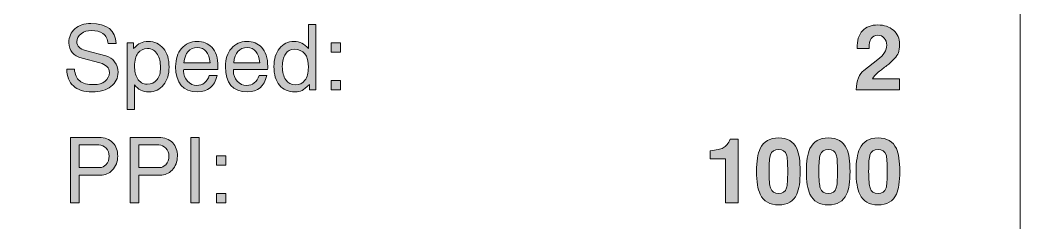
# Model space of a CAD drawing. Header units: inches. Extents: x 2 to 12.3, y -3 to -0.4.
# Drawn here: x 4.152 to 6.014, y -2.357 to -1.979 of the extents above; entities that cross this region are included whole.
import ezdxf

# ---------------------------------------------------------------- set-up
doc = ezdxf.new("R2010")
doc.units = ezdxf.units.IN
doc.header["$MEASUREMENT"] = 0
doc.layers.add('Layer 1', color=7, linetype='Continuous')

# ---------------------------------------------------------------- blocks, each defined once
blk = doc.blocks.new('block 11')
at = {"layer": 'Layer 1', "true_color": 0xed1f24}
h = blk.add_hatch(color=240, dxfattribs=at)
h.dxf.hatch_style = 2
edge = h.paths.add_edge_path()
edge.add_spline(control_points=[(4.3345, -2.0763), (4.3345, -2.0872), (4.3301, -2.096), (4.3213, -2.1027), (4.3126, -2.1095), (4.3009, -2.1128), (4.2863, -2.1128), (4.271, -2.1128), (4.2593, -2.1092), (4.2513, -2.1018), (4.2433, -2.0945), (4.2392, -2.0841), (4.239, -2.0707), (4.239, -2.0707), (4.2533, -2.0707), (4.2533, -2.0707), (4.2541, -2.0807), (4.2574, -2.0879), (4.2631, -2.0925), (4.2688, -2.0971), (4.2777, -2.0993), (4.2897, -2.0993), (4.2982, -2.0993), (4.3051, -2.0972), (4.3104, -2.093), (4.3157, -2.0888), (4.3183, -2.0834), (4.3183, -2.0767), (4.3183, -2.068), (4.3124, -2.0622), (4.3005, -2.059), (4.3005, -2.059), (4.2675, -2.0504), (4.2675, -2.0504), (4.2512, -2.046), (4.243, -2.0364), (4.243, -2.0215), (4.243, -2.0108), (4.2468, -2.0022), (4.2543, -1.9957), (4.2618, -1.9891), (4.2716, -1.9858), (4.2838, -1.9858), (4.3145, -1.9858), (4.3301, -1.9983), (4.3307, -2.0232), (4.3307, -2.0232), (4.3158, -2.0232), (4.3158, -2.0232), (4.3154, -2.0148), (4.3122, -2.0086), (4.3063, -2.0043), (4.3011, -2.0006), (4.2941, -1.9987), (4.2852, -1.9987), (4.2775, -1.9987), (4.271, -2.0007), (4.2658, -2.0047), (4.2605, -2.0087), (4.2578, -2.0137), (4.2578, -2.0197), (4.2578, -2.0277), (4.2632, -2.0331), (4.2738, -2.0358), (4.2738, -2.0358), (4.3118, -2.0458), (4.3118, -2.0458), (4.3184, -2.0476), (4.3238, -2.0512), (4.328, -2.0567), (4.3323, -2.0624), (4.3345, -2.069), (4.3345, -2.0763)], knot_values=[0, 0, 0, 0, 1, 1, 1, 2, 2, 2, 3, 3, 3, 4, 4, 4, 5, 5, 5, 6, 6, 6, 7, 7, 7, 8, 8, 8, 9, 9, 9, 10, 10, 10, 11, 11, 11, 12, 12, 12, 13, 13, 13, 14, 14, 14, 15, 15, 15, 16, 16, 16, 17, 17, 17, 18, 18, 18, 19, 19, 19, 20, 20, 20, 21, 21, 21, 22, 22, 22, 23, 23, 23, 24, 24, 24, 24], degree=3, periodic=1)
h = blk.add_hatch(color=240, dxfattribs=at)
h.dxf.hatch_style = 2
edge = h.paths.add_edge_path()
edge.add_spline(control_points=[(4.7028, -2.1092), (4.7028, -2.1092), (4.6907, -2.1092), (4.6907, -2.1092), (4.6907, -2.1092), (4.6907, -2.0993), (4.6907, -2.0993), (4.6851, -2.1049), (4.6806, -2.1085), (4.6772, -2.1102), (4.6737, -2.112), (4.6692, -2.1128), (4.6637, -2.1128), (4.6515, -2.1128), (4.6419, -2.1087), (4.635, -2.1003), (4.6281, -2.092), (4.6247, -2.0804), (4.6247, -2.0657), (4.6247, -2.0518), (4.6281, -2.0406), (4.6349, -2.032), (4.6418, -2.0234), (4.6507, -2.0192), (4.6618, -2.0192), (4.6727, -2.0192), (4.6817, -2.0234), (4.6888, -2.032), (4.6888, -2.032), (4.6888, -1.9877), (4.6888, -1.9877), (4.6888, -1.9877), (4.7028, -1.9877), (4.7028, -1.9877), (4.7028, -1.9877), (4.7028, -2.1092), (4.7028, -2.1092)], knot_values=[0, 0, 0, 0, 1, 1, 1, 2, 2, 2, 3, 3, 3, 4, 4, 4, 5, 5, 5, 6, 6, 6, 7, 7, 7, 8, 8, 8, 9, 9, 9, 10, 10, 10, 11, 11, 11, 12, 12, 12, 12], degree=3, periodic=1)
edge = h.paths.add_edge_path()
edge.add_spline(control_points=[(4.6888, -2.0673), (4.6888, -2.0448), (4.6799, -2.0335), (4.6621, -2.0335), (4.6553, -2.0335), (4.65, -2.0365), (4.6462, -2.0425), (4.6423, -2.0485), (4.6403, -2.0562), (4.6403, -2.0657), (4.6403, -2.076), (4.6425, -2.0843), (4.6468, -2.0905), (4.6511, -2.0967), (4.6571, -2.0998), (4.6648, -2.0998), (4.6722, -2.0998), (4.678, -2.0969), (4.6824, -2.0912), (4.6867, -2.0854), (4.6888, -2.0774), (4.6888, -2.0673)], knot_values=[0, 0, 0, 0, 1, 1, 1, 2, 2, 2, 3, 3, 3, 4, 4, 4, 5, 5, 5, 6, 6, 6, 7, 7, 7, 7], degree=3, periodic=1)
h = blk.add_hatch(color=240, dxfattribs=at)
h.dxf.hatch_style = 2
edge = h.paths.add_edge_path()
edge.add_spline(control_points=[(4.4295, -2.0668), (4.4295, -2.0804), (4.426, -2.0914), (4.4191, -2.1), (4.4122, -2.1086), (4.4031, -2.1128), (4.3918, -2.1128), (4.3805, -2.1128), (4.3716, -2.1084), (4.3652, -2.0997), (4.3652, -2.0997), (4.3652, -2.1458), (4.3652, -2.1458), (4.3652, -2.1458), (4.3512, -2.1458), (4.3512, -2.1458), (4.3512, -2.1458), (4.3512, -2.0217), (4.3512, -2.0217), (4.3512, -2.0217), (4.3633, -2.0217), (4.3633, -2.0217), (4.3633, -2.0217), (4.3633, -2.0325), (4.3633, -2.0325), (4.368, -2.0274), (4.3723, -2.0239), (4.3762, -2.022), (4.3801, -2.0201), (4.385, -2.0192), (4.3908, -2.0192), (4.4025, -2.0192), (4.4119, -2.0234), (4.4189, -2.032), (4.426, -2.0406), (4.4295, -2.0522), (4.4295, -2.0668)], knot_values=[0, 0, 0, 0, 1, 1, 1, 2, 2, 2, 3, 3, 3, 4, 4, 4, 5, 5, 5, 6, 6, 6, 7, 7, 7, 8, 8, 8, 9, 9, 9, 10, 10, 10, 11, 11, 11, 12, 12, 12, 12], degree=3, periodic=1)
edge = h.paths.add_edge_path()
edge.add_spline(control_points=[(4.4135, -2.0677), (4.4135, -2.0577), (4.4117, -2.0496), (4.408, -2.0433), (4.4038, -2.036), (4.3976, -2.0323), (4.3894, -2.0323), (4.3818, -2.0323), (4.3758, -2.0352), (4.3716, -2.0408), (4.3673, -2.0465), (4.3652, -2.0545), (4.3652, -2.0648), (4.3652, -2.0739), (4.367, -2.0816), (4.3705, -2.0877), (4.3747, -2.095), (4.3807, -2.0987), (4.3886, -2.0987), (4.3968, -2.0987), (4.403, -2.0958), (4.4074, -2.09), (4.4115, -2.0847), (4.4135, -2.0772), (4.4135, -2.0677)], knot_values=[0, 0, 0, 0, 1, 1, 1, 2, 2, 2, 3, 3, 3, 4, 4, 4, 5, 5, 5, 6, 6, 6, 7, 7, 7, 8, 8, 8, 8], degree=3, periodic=1)
h = blk.add_hatch(color=240, dxfattribs=at)
h.dxf.hatch_style = 2
edge = h.paths.add_edge_path()
edge.add_spline(control_points=[(4.5205, -2.0658), (4.5205, -2.0679), (4.5205, -2.0697), (4.5203, -2.071), (4.5203, -2.071), (4.4567, -2.071), (4.4567, -2.071), (4.4566, -2.0718), (4.4565, -2.0729), (4.4565, -2.0743), (4.4565, -2.0813), (4.4589, -2.0875), (4.4637, -2.0928), (4.4686, -2.0982), (4.4743, -2.1008), (4.4809, -2.1008), (4.4925, -2.1008), (4.5003, -2.0947), (4.5044, -2.0825), (4.5044, -2.0825), (4.5187, -2.0825), (4.5187, -2.0825), (4.514, -2.1027), (4.502, -2.1128), (4.4825, -2.1128), (4.4553, -2.1128), (4.4417, -2.0971), (4.4417, -2.0655), (4.4417, -2.0519), (4.4454, -2.0408), (4.4528, -2.0322), (4.4603, -2.0235), (4.4698, -2.0192), (4.4815, -2.0192), (4.493, -2.0192), (4.5021, -2.0227), (4.5088, -2.0298), (4.5165, -2.0379), (4.5204, -2.0499), (4.5205, -2.0658)], knot_values=[0, 0, 0, 0, 1, 1, 1, 2, 2, 2, 3, 3, 3, 4, 4, 4, 5, 5, 5, 6, 6, 6, 7, 7, 7, 8, 8, 8, 9, 9, 9, 10, 10, 10, 11, 11, 11, 12, 12, 12, 13, 13, 13, 13], degree=3, periodic=1)
edge = h.paths.add_edge_path()
edge.add_spline(control_points=[(4.5057, -2.0587), (4.5039, -2.0399), (4.496, -2.0305), (4.4821, -2.0305), (4.4676, -2.0305), (4.4593, -2.0399), (4.4572, -2.0587), (4.4572, -2.0587), (4.5057, -2.0587), (4.5057, -2.0587)], knot_values=[0, 0, 0, 0, 1, 1, 1, 2, 2, 2, 3, 3, 3, 3], degree=3, periodic=1)
h = blk.add_hatch(color=240, dxfattribs=at)
h.dxf.hatch_style = 2
edge = h.paths.add_edge_path()
edge.add_spline(control_points=[(4.6132, -2.0658), (4.6132, -2.0679), (4.6131, -2.0697), (4.613, -2.071), (4.613, -2.071), (4.5493, -2.071), (4.5493, -2.071), (4.5492, -2.0718), (4.5492, -2.0729), (4.5492, -2.0743), (4.5492, -2.0813), (4.5516, -2.0875), (4.5564, -2.0928), (4.5612, -2.0982), (4.567, -2.1008), (4.5736, -2.1008), (4.5851, -2.1008), (4.5929, -2.0947), (4.597, -2.0825), (4.597, -2.0825), (4.6113, -2.0825), (4.6113, -2.0825), (4.6067, -2.1027), (4.5946, -2.1128), (4.5752, -2.1128), (4.5479, -2.1128), (4.5343, -2.0971), (4.5343, -2.0655), (4.5343, -2.0519), (4.5381, -2.0408), (4.5455, -2.0322), (4.553, -2.0235), (4.5625, -2.0192), (4.5742, -2.0192), (4.5856, -2.0192), (4.5947, -2.0227), (4.6015, -2.0298), (4.6092, -2.0379), (4.6131, -2.0499), (4.6132, -2.0658)], knot_values=[0, 0, 0, 0, 1, 1, 1, 2, 2, 2, 3, 3, 3, 4, 4, 4, 5, 5, 5, 6, 6, 6, 7, 7, 7, 8, 8, 8, 9, 9, 9, 10, 10, 10, 11, 11, 11, 12, 12, 12, 13, 13, 13, 13], degree=3, periodic=1)
edge = h.paths.add_edge_path()
edge.add_spline(control_points=[(4.5983, -2.0587), (4.5966, -2.0399), (4.5887, -2.0305), (4.5748, -2.0305), (4.5603, -2.0305), (4.552, -2.0399), (4.5498, -2.0587), (4.5498, -2.0587), (4.5983, -2.0587), (4.5983, -2.0587)], knot_values=[0, 0, 0, 0, 1, 1, 1, 2, 2, 2, 3, 3, 3, 3], degree=3, periodic=1)
h = blk.add_hatch(color=240, dxfattribs=at)
h.dxf.hatch_style = 2
h.paths.add_polyline_path([(4.7485, -2.039), (4.7312, -2.039), (4.7312, -2.0217), (4.7485, -2.0217)])
h.paths.add_polyline_path([(4.7485, -2.1092), (4.7312, -2.1092), (4.7312, -2.0918), (4.7485, -2.0918)])
at = {"layer": 'Layer 1', "lineweight": 0}
for points in [[(4.7485, -2.039), (4.7312, -2.039), (4.7312, -2.0217), (4.7485, -2.0217), (4.7485, -2.039)], [(4.7485, -2.1092), (4.7312, -2.1092), (4.7312, -2.0918), (4.7485, -2.0918), (4.7485, -2.1092)]]:
    blk.add_lwpolyline(points, dxfattribs=at)
for points, knots in [([(4.3345, -2.0763), (4.3345, -2.0872), (4.3301, -2.096), (4.3213, -2.1027), (4.3126, -2.1095), (4.3009, -2.1128), (4.2863, -2.1128), (4.271, -2.1128), (4.2593, -2.1092), (4.2513, -2.1018), (4.2433, -2.0945), (4.2392, -2.0841), (4.239, -2.0707), (4.239, -2.0707), (4.2533, -2.0707), (4.2533, -2.0707), (4.2541, -2.0807), (4.2574, -2.0879), (4.2631, -2.0925), (4.2688, -2.0971), (4.2777, -2.0993), (4.2897, -2.0993), (4.2982, -2.0993), (4.3051, -2.0972), (4.3104, -2.093), (4.3157, -2.0888), (4.3183, -2.0834), (4.3183, -2.0767), (4.3183, -2.068), (4.3124, -2.0622), (4.3005, -2.059), (4.3005, -2.059), (4.2675, -2.0504), (4.2675, -2.0504), (4.2512, -2.046), (4.243, -2.0364), (4.243, -2.0215), (4.243, -2.0108), (4.2468, -2.0022), (4.2543, -1.9957), (4.2618, -1.9891), (4.2716, -1.9858), (4.2838, -1.9858), (4.3145, -1.9858), (4.3301, -1.9983), (4.3307, -2.0232), (4.3307, -2.0232), (4.3158, -2.0232), (4.3158, -2.0232), (4.3154, -2.0148), (4.3122, -2.0086), (4.3063, -2.0043), (4.3011, -2.0006), (4.2941, -1.9987), (4.2852, -1.9987), (4.2775, -1.9987), (4.271, -2.0007), (4.2658, -2.0047), (4.2605, -2.0087), (4.2578, -2.0137), (4.2578, -2.0197), (4.2578, -2.0277), (4.2632, -2.0331), (4.2738, -2.0358), (4.2738, -2.0358), (4.3118, -2.0458), (4.3118, -2.0458), (4.3184, -2.0476), (4.3238, -2.0512), (4.328, -2.0567), (4.3323, -2.0624), (4.3345, -2.069), (4.3345, -2.0763)], [0, 0, 0, 0, 1, 1, 1, 2, 2, 2, 3, 3, 3, 4, 4, 4, 5, 5, 5, 6, 6, 6, 7, 7, 7, 8, 8, 8, 9, 9, 9, 10, 10, 10, 11, 11, 11, 12, 12, 12, 13, 13, 13, 14, 14, 14, 15, 15, 15, 16, 16, 16, 17, 17, 17, 18, 18, 18, 19, 19, 19, 20, 20, 20, 21, 21, 21, 22, 22, 22, 23, 23, 23, 24, 24, 24, 24]), ([(4.7028, -2.1092), (4.7028, -2.1092), (4.6907, -2.1092), (4.6907, -2.1092), (4.6907, -2.1092), (4.6907, -2.0993), (4.6907, -2.0993), (4.6851, -2.1049), (4.6806, -2.1085), (4.6772, -2.1102), (4.6737, -2.112), (4.6692, -2.1128), (4.6637, -2.1128), (4.6515, -2.1128), (4.6419, -2.1087), (4.635, -2.1003), (4.6281, -2.092), (4.6247, -2.0804), (4.6247, -2.0657), (4.6247, -2.0518), (4.6281, -2.0406), (4.6349, -2.032), (4.6418, -2.0234), (4.6507, -2.0192), (4.6618, -2.0192), (4.6727, -2.0192), (4.6817, -2.0234), (4.6888, -2.032), (4.6888, -2.032), (4.6888, -1.9877), (4.6888, -1.9877), (4.6888, -1.9877), (4.7028, -1.9877), (4.7028, -1.9877), (4.7028, -1.9877), (4.7028, -2.1092), (4.7028, -2.1092)], [0, 0, 0, 0, 1, 1, 1, 2, 2, 2, 3, 3, 3, 4, 4, 4, 5, 5, 5, 6, 6, 6, 7, 7, 7, 8, 8, 8, 9, 9, 9, 10, 10, 10, 11, 11, 11, 12, 12, 12, 12]), ([(4.4295, -2.0668), (4.4295, -2.0804), (4.426, -2.0914), (4.4191, -2.1), (4.4122, -2.1086), (4.4031, -2.1128), (4.3918, -2.1128), (4.3805, -2.1128), (4.3716, -2.1084), (4.3652, -2.0997), (4.3652, -2.0997), (4.3652, -2.1458), (4.3652, -2.1458), (4.3652, -2.1458), (4.3512, -2.1458), (4.3512, -2.1458), (4.3512, -2.1458), (4.3512, -2.0217), (4.3512, -2.0217), (4.3512, -2.0217), (4.3633, -2.0217), (4.3633, -2.0217), (4.3633, -2.0217), (4.3633, -2.0325), (4.3633, -2.0325), (4.368, -2.0274), (4.3723, -2.0239), (4.3762, -2.022), (4.3801, -2.0201), (4.385, -2.0192), (4.3908, -2.0192), (4.4025, -2.0192), (4.4119, -2.0234), (4.4189, -2.032), (4.426, -2.0406), (4.4295, -2.0522), (4.4295, -2.0668)], [0, 0, 0, 0, 1, 1, 1, 2, 2, 2, 3, 3, 3, 4, 4, 4, 5, 5, 5, 6, 6, 6, 7, 7, 7, 8, 8, 8, 9, 9, 9, 10, 10, 10, 11, 11, 11, 12, 12, 12, 12]), ([(4.5205, -2.0658), (4.5205, -2.0679), (4.5205, -2.0697), (4.5203, -2.071), (4.5203, -2.071), (4.4567, -2.071), (4.4567, -2.071), (4.4566, -2.0718), (4.4565, -2.0729), (4.4565, -2.0743), (4.4565, -2.0813), (4.4589, -2.0875), (4.4637, -2.0928), (4.4686, -2.0982), (4.4743, -2.1008), (4.4809, -2.1008), (4.4925, -2.1008), (4.5003, -2.0947), (4.5044, -2.0825), (4.5044, -2.0825), (4.5187, -2.0825), (4.5187, -2.0825), (4.514, -2.1027), (4.502, -2.1128), (4.4825, -2.1128), (4.4553, -2.1128), (4.4417, -2.0971), (4.4417, -2.0655), (4.4417, -2.0519), (4.4454, -2.0408), (4.4528, -2.0322), (4.4603, -2.0235), (4.4698, -2.0192), (4.4815, -2.0192), (4.493, -2.0192), (4.5021, -2.0227), (4.5088, -2.0298), (4.5165, -2.0379), (4.5204, -2.0499), (4.5205, -2.0658)], [0, 0, 0, 0, 1, 1, 1, 2, 2, 2, 3, 3, 3, 4, 4, 4, 5, 5, 5, 6, 6, 6, 7, 7, 7, 8, 8, 8, 9, 9, 9, 10, 10, 10, 11, 11, 11, 12, 12, 12, 13, 13, 13, 13]), ([(4.6132, -2.0658), (4.6132, -2.0679), (4.6131, -2.0697), (4.613, -2.071), (4.613, -2.071), (4.5493, -2.071), (4.5493, -2.071), (4.5492, -2.0718), (4.5492, -2.0729), (4.5492, -2.0743), (4.5492, -2.0813), (4.5516, -2.0875), (4.5564, -2.0928), (4.5612, -2.0982), (4.567, -2.1008), (4.5736, -2.1008), (4.5851, -2.1008), (4.5929, -2.0947), (4.597, -2.0825), (4.597, -2.0825), (4.6113, -2.0825), (4.6113, -2.0825), (4.6067, -2.1027), (4.5946, -2.1128), (4.5752, -2.1128), (4.5479, -2.1128), (4.5343, -2.0971), (4.5343, -2.0655), (4.5343, -2.0519), (4.5381, -2.0408), (4.5455, -2.0322), (4.553, -2.0235), (4.5625, -2.0192), (4.5742, -2.0192), (4.5856, -2.0192), (4.5947, -2.0227), (4.6015, -2.0298), (4.6092, -2.0379), (4.6131, -2.0499), (4.6132, -2.0658)], [0, 0, 0, 0, 1, 1, 1, 2, 2, 2, 3, 3, 3, 4, 4, 4, 5, 5, 5, 6, 6, 6, 7, 7, 7, 8, 8, 8, 9, 9, 9, 10, 10, 10, 11, 11, 11, 12, 12, 12, 13, 13, 13, 13]), ([(4.4135, -2.0677), (4.4135, -2.0577), (4.4117, -2.0496), (4.408, -2.0433), (4.4038, -2.036), (4.3976, -2.0323), (4.3894, -2.0323), (4.3818, -2.0323), (4.3758, -2.0352), (4.3716, -2.0408), (4.3673, -2.0465), (4.3652, -2.0545), (4.3652, -2.0648), (4.3652, -2.0739), (4.367, -2.0816), (4.3705, -2.0877), (4.3747, -2.095), (4.3807, -2.0987), (4.3886, -2.0987), (4.3968, -2.0987), (4.403, -2.0958), (4.4074, -2.09), (4.4115, -2.0847), (4.4135, -2.0772), (4.4135, -2.0677)], [0, 0, 0, 0, 1, 1, 1, 2, 2, 2, 3, 3, 3, 4, 4, 4, 5, 5, 5, 6, 6, 6, 7, 7, 7, 8, 8, 8, 8]), ([(4.5057, -2.0587), (4.5039, -2.0399), (4.496, -2.0305), (4.4821, -2.0305), (4.4676, -2.0305), (4.4593, -2.0399), (4.4572, -2.0587), (4.4572, -2.0587), (4.5057, -2.0587), (4.5057, -2.0587)], [0, 0, 0, 0, 1, 1, 1, 2, 2, 2, 3, 3, 3, 3]), ([(4.5983, -2.0587), (4.5966, -2.0399), (4.5887, -2.0305), (4.5748, -2.0305), (4.5603, -2.0305), (4.552, -2.0399), (4.5498, -2.0587), (4.5498, -2.0587), (4.5983, -2.0587), (4.5983, -2.0587)], [0, 0, 0, 0, 1, 1, 1, 2, 2, 2, 3, 3, 3, 3]), ([(4.6888, -2.0673), (4.6888, -2.0448), (4.6799, -2.0335), (4.6621, -2.0335), (4.6553, -2.0335), (4.65, -2.0365), (4.6462, -2.0425), (4.6423, -2.0485), (4.6403, -2.0562), (4.6403, -2.0657), (4.6403, -2.076), (4.6425, -2.0843), (4.6468, -2.0905), (4.6511, -2.0967), (4.6571, -2.0998), (4.6648, -2.0998), (4.6722, -2.0998), (4.678, -2.0969), (4.6824, -2.0912), (4.6867, -2.0854), (4.6888, -2.0774), (4.6888, -2.0673)], [0, 0, 0, 0, 1, 1, 1, 2, 2, 2, 3, 3, 3, 4, 4, 4, 5, 5, 5, 6, 6, 6, 7, 7, 7, 7])]:
    blk.add_open_spline(points, degree=3, knots=knots, dxfattribs=at)
blk = doc.blocks.new('block 12')
at = {"layer": 'Layer 1', "true_color": 0xed1f24}
h = blk.add_hatch(color=240, dxfattribs=at)
h.dxf.hatch_style = 2
edge = h.paths.add_edge_path()
edge.add_spline(control_points=[(5.7893, -2.0239), (5.7893, -2.0313), (5.7886, -2.0367), (5.7873, -2.0403), (5.7862, -2.043), (5.7836, -2.0467), (5.7796, -2.0513), (5.7756, -2.0558), (5.7709, -2.0601), (5.7655, -2.0641), (5.7601, -2.0681), (5.7549, -2.0721), (5.7498, -2.076), (5.7447, -2.08), (5.7411, -2.0841), (5.7391, -2.0884), (5.7391, -2.0884), (5.7893, -2.0884), (5.7893, -2.0884), (5.7893, -2.0884), (5.7893, -2.1093), (5.7893, -2.1093), (5.7893, -2.1093), (5.7086, -2.1093), (5.7086, -2.1093), (5.7096, -2.0915), (5.7143, -2.0794), (5.7227, -2.0729), (5.7227, -2.0729), (5.749, -2.0528), (5.749, -2.0528), (5.76, -2.0443), (5.7654, -2.0354), (5.7654, -2.0261), (5.7654, -2.0208), (5.7639, -2.0163), (5.7608, -2.0128), (5.7577, -2.0093), (5.7538, -2.0076), (5.749, -2.0076), (5.7376, -2.0076), (5.7322, -2.0157), (5.7329, -2.0319), (5.7329, -2.0319), (5.7104, -2.0319), (5.7104, -2.0319), (5.71, -2.0176), (5.7133, -2.0067), (5.7204, -1.9991), (5.7272, -1.992), (5.7367, -1.9884), (5.7488, -1.9884), (5.7608, -1.9884), (5.7705, -1.9917), (5.778, -1.9983), (5.7855, -2.005), (5.7893, -2.0135), (5.7893, -2.0239)], knot_values=[0, 0, 0, 0, 1, 1, 1, 2, 2, 2, 3, 3, 3, 4, 4, 4, 5, 5, 5, 6, 6, 6, 7, 7, 7, 8, 8, 8, 9, 9, 9, 10, 10, 10, 11, 11, 11, 12, 12, 12, 13, 13, 13, 14, 14, 14, 15, 15, 15, 16, 16, 16, 17, 17, 17, 18, 18, 18, 19, 19, 19, 19], degree=3, periodic=1)
at = {"layer": 'Layer 1', "lineweight": 0}
blk.add_open_spline([(5.7893, -2.0239), (5.7893, -2.0313), (5.7886, -2.0367), (5.7873, -2.0403), (5.7862, -2.043), (5.7836, -2.0467), (5.7796, -2.0513), (5.7756, -2.0558), (5.7709, -2.0601), (5.7655, -2.0641), (5.7601, -2.0681), (5.7549, -2.0721), (5.7498, -2.076), (5.7447, -2.08), (5.7411, -2.0841), (5.7391, -2.0884), (5.7391, -2.0884), (5.7893, -2.0884), (5.7893, -2.0884), (5.7893, -2.0884), (5.7893, -2.1093), (5.7893, -2.1093), (5.7893, -2.1093), (5.7086, -2.1093), (5.7086, -2.1093), (5.7096, -2.0915), (5.7143, -2.0794), (5.7227, -2.0729), (5.7227, -2.0729), (5.749, -2.0528), (5.749, -2.0528), (5.76, -2.0443), (5.7654, -2.0354), (5.7654, -2.0261), (5.7654, -2.0208), (5.7639, -2.0163), (5.7608, -2.0128), (5.7577, -2.0093), (5.7538, -2.0076), (5.749, -2.0076), (5.7376, -2.0076), (5.7322, -2.0157), (5.7329, -2.0319), (5.7329, -2.0319), (5.7104, -2.0319), (5.7104, -2.0319), (5.71, -2.0176), (5.7133, -2.0067), (5.7204, -1.9991), (5.7272, -1.992), (5.7367, -1.9884), (5.7488, -1.9884), (5.7608, -1.9884), (5.7705, -1.9917), (5.778, -1.9983), (5.7855, -2.005), (5.7893, -2.0135), (5.7893, -2.0239)], degree=3, knots=[0, 0, 0, 0, 1, 1, 1, 2, 2, 2, 3, 3, 3, 4, 4, 4, 5, 5, 5, 6, 6, 6, 7, 7, 7, 8, 8, 8, 9, 9, 9, 10, 10, 10, 11, 11, 11, 12, 12, 12, 13, 13, 13, 14, 14, 14, 15, 15, 15, 16, 16, 16, 17, 17, 17, 18, 18, 18, 19, 19, 19, 19], dxfattribs=at)
blk = doc.blocks.new('block 10')
at = {"layer": 'Layer 1'}
for name in ['block 11', 'block 12']:
    blk.add_blockref(name, (0, 0), dxfattribs=at)
blk = doc.blocks.new('block 14')
at = {"layer": 'Layer 1', "true_color": 0xed1f24}
h = blk.add_hatch(color=240, dxfattribs=at)
h.dxf.hatch_style = 2
edge = h.paths.add_edge_path()
edge.add_spline(control_points=[(4.3338, -2.2321), (4.3338, -2.243), (4.3305, -2.2517), (4.3238, -2.2584), (4.3178, -2.2645), (4.3105, -2.2676), (4.3017, -2.2676), (4.3017, -2.2676), (4.2618, -2.2676), (4.2618, -2.2676), (4.2618, -2.2676), (4.2618, -2.3191), (4.2618, -2.3191), (4.2618, -2.3191), (4.2462, -2.3191), (4.2462, -2.3191), (4.2462, -2.3191), (4.2462, -2.1976), (4.2462, -2.1976), (4.2462, -2.1976), (4.2992, -2.1976), (4.2992, -2.1976), (4.3101, -2.1976), (4.3187, -2.2009), (4.325, -2.2076), (4.3309, -2.2139), (4.3338, -2.2221), (4.3338, -2.2321)], knot_values=[0, 0, 0, 0, 1, 1, 1, 2, 2, 2, 3, 3, 3, 4, 4, 4, 5, 5, 5, 6, 6, 6, 7, 7, 7, 8, 8, 8, 9, 9, 9, 9], degree=3, periodic=1)
edge = h.paths.add_edge_path()
edge.add_spline(control_points=[(4.318, -2.2321), (4.318, -2.2265), (4.3161, -2.2217), (4.3123, -2.2176), (4.3086, -2.2135), (4.3041, -2.2114), (4.299, -2.2114), (4.299, -2.2114), (4.2618, -2.2114), (4.2618, -2.2114), (4.2618, -2.2114), (4.2618, -2.2537), (4.2618, -2.2537), (4.2618, -2.2537), (4.301, -2.2537), (4.301, -2.2537), (4.3049, -2.2537), (4.3086, -2.2519), (4.312, -2.2482), (4.316, -2.2439), (4.318, -2.2385), (4.318, -2.2321)], knot_values=[0, 0, 0, 0, 1, 1, 1, 2, 2, 2, 3, 3, 3, 4, 4, 4, 5, 5, 5, 6, 6, 6, 7, 7, 7, 7], degree=3, periodic=1)
h = blk.add_hatch(color=240, dxfattribs=at)
h.dxf.hatch_style = 2
edge = h.paths.add_edge_path()
edge.add_spline(control_points=[(4.445, -2.2321), (4.445, -2.243), (4.4417, -2.2517), (4.435, -2.2584), (4.429, -2.2645), (4.4216, -2.2676), (4.4128, -2.2676), (4.4128, -2.2676), (4.373, -2.2676), (4.373, -2.2676), (4.373, -2.2676), (4.373, -2.3191), (4.373, -2.3191), (4.373, -2.3191), (4.3573, -2.3191), (4.3573, -2.3191), (4.3573, -2.3191), (4.3573, -2.1976), (4.3573, -2.1976), (4.3573, -2.1976), (4.4103, -2.1976), (4.4103, -2.1976), (4.4212, -2.1976), (4.4298, -2.2009), (4.4362, -2.2076), (4.4421, -2.2139), (4.445, -2.2221), (4.445, -2.2321)], knot_values=[0, 0, 0, 0, 1, 1, 1, 2, 2, 2, 3, 3, 3, 4, 4, 4, 5, 5, 5, 6, 6, 6, 7, 7, 7, 8, 8, 8, 9, 9, 9, 9], degree=3, periodic=1)
edge = h.paths.add_edge_path()
edge.add_spline(control_points=[(4.4292, -2.2321), (4.4292, -2.2265), (4.4273, -2.2217), (4.4235, -2.2176), (4.4197, -2.2135), (4.4153, -2.2114), (4.4102, -2.2114), (4.4102, -2.2114), (4.373, -2.2114), (4.373, -2.2114), (4.373, -2.2114), (4.373, -2.2537), (4.373, -2.2537), (4.373, -2.2537), (4.4122, -2.2537), (4.4122, -2.2537), (4.4161, -2.2537), (4.4197, -2.2519), (4.4232, -2.2482), (4.4272, -2.2439), (4.4292, -2.2385), (4.4292, -2.2321)], knot_values=[0, 0, 0, 0, 1, 1, 1, 2, 2, 2, 3, 3, 3, 4, 4, 4, 5, 5, 5, 6, 6, 6, 7, 7, 7, 7], degree=3, periodic=1)
h = blk.add_hatch(color=240, dxfattribs=at)
h.dxf.hatch_style = 2
h.paths.add_polyline_path([(4.4857, -2.3191), (4.47, -2.3191), (4.47, -2.1976), (4.4857, -2.1976)])
h = blk.add_hatch(color=240, dxfattribs=at)
h.dxf.hatch_style = 2
h.paths.add_polyline_path([(4.5353, -2.2489), (4.518, -2.2489), (4.518, -2.2316), (4.5353, -2.2316)])
h.paths.add_polyline_path([(4.5353, -2.3191), (4.518, -2.3191), (4.518, -2.3017), (4.5353, -2.3017)])
at = {"layer": 'Layer 1', "lineweight": 0}
for points in [[(4.4857, -2.3191), (4.47, -2.3191), (4.47, -2.1976), (4.4857, -2.1976), (4.4857, -2.3191)], [(4.5353, -2.2489), (4.518, -2.2489), (4.518, -2.2316), (4.5353, -2.2316), (4.5353, -2.2489)], [(4.5353, -2.3191), (4.518, -2.3191), (4.518, -2.3017), (4.5353, -2.3017), (4.5353, -2.3191)]]:
    blk.add_lwpolyline(points, dxfattribs=at)
for points, knots in [([(4.3338, -2.2321), (4.3338, -2.243), (4.3305, -2.2517), (4.3238, -2.2584), (4.3178, -2.2645), (4.3105, -2.2676), (4.3017, -2.2676), (4.3017, -2.2676), (4.2618, -2.2676), (4.2618, -2.2676), (4.2618, -2.2676), (4.2618, -2.3191), (4.2618, -2.3191), (4.2618, -2.3191), (4.2462, -2.3191), (4.2462, -2.3191), (4.2462, -2.3191), (4.2462, -2.1976), (4.2462, -2.1976), (4.2462, -2.1976), (4.2992, -2.1976), (4.2992, -2.1976), (4.3101, -2.1976), (4.3187, -2.2009), (4.325, -2.2076), (4.3309, -2.2139), (4.3338, -2.2221), (4.3338, -2.2321)], [0, 0, 0, 0, 1, 1, 1, 2, 2, 2, 3, 3, 3, 4, 4, 4, 5, 5, 5, 6, 6, 6, 7, 7, 7, 8, 8, 8, 9, 9, 9, 9]), ([(4.318, -2.2321), (4.318, -2.2265), (4.3161, -2.2217), (4.3123, -2.2176), (4.3086, -2.2135), (4.3041, -2.2114), (4.299, -2.2114), (4.299, -2.2114), (4.2618, -2.2114), (4.2618, -2.2114), (4.2618, -2.2114), (4.2618, -2.2537), (4.2618, -2.2537), (4.2618, -2.2537), (4.301, -2.2537), (4.301, -2.2537), (4.3049, -2.2537), (4.3086, -2.2519), (4.312, -2.2482), (4.316, -2.2439), (4.318, -2.2385), (4.318, -2.2321)], [0, 0, 0, 0, 1, 1, 1, 2, 2, 2, 3, 3, 3, 4, 4, 4, 5, 5, 5, 6, 6, 6, 7, 7, 7, 7]), ([(4.445, -2.2321), (4.445, -2.243), (4.4417, -2.2517), (4.435, -2.2584), (4.429, -2.2645), (4.4216, -2.2676), (4.4128, -2.2676), (4.4128, -2.2676), (4.373, -2.2676), (4.373, -2.2676), (4.373, -2.2676), (4.373, -2.3191), (4.373, -2.3191), (4.373, -2.3191), (4.3573, -2.3191), (4.3573, -2.3191), (4.3573, -2.3191), (4.3573, -2.1976), (4.3573, -2.1976), (4.3573, -2.1976), (4.4103, -2.1976), (4.4103, -2.1976), (4.4212, -2.1976), (4.4298, -2.2009), (4.4362, -2.2076), (4.4421, -2.2139), (4.445, -2.2221), (4.445, -2.2321)], [0, 0, 0, 0, 1, 1, 1, 2, 2, 2, 3, 3, 3, 4, 4, 4, 5, 5, 5, 6, 6, 6, 7, 7, 7, 8, 8, 8, 9, 9, 9, 9]), ([(4.4292, -2.2321), (4.4292, -2.2265), (4.4273, -2.2217), (4.4235, -2.2176), (4.4197, -2.2135), (4.4153, -2.2114), (4.4102, -2.2114), (4.4102, -2.2114), (4.373, -2.2114), (4.373, -2.2114), (4.373, -2.2114), (4.373, -2.2537), (4.373, -2.2537), (4.373, -2.2537), (4.4122, -2.2537), (4.4122, -2.2537), (4.4161, -2.2537), (4.4197, -2.2519), (4.4232, -2.2482), (4.4272, -2.2439), (4.4292, -2.2385), (4.4292, -2.2321)], [0, 0, 0, 0, 1, 1, 1, 2, 2, 2, 3, 3, 3, 4, 4, 4, 5, 5, 5, 6, 6, 6, 7, 7, 7, 7])]:
    blk.add_open_spline(points, degree=3, knots=knots, dxfattribs=at)
blk = doc.blocks.new('block 15')
at = {"layer": 'Layer 1', "true_color": 0xed1f24}
h = blk.add_hatch(color=240, dxfattribs=at)
h.dxf.hatch_style = 2
edge = h.paths.add_edge_path()
edge.add_spline(control_points=[(5.4886, -2.3192), (5.4886, -2.3192), (5.4653, -2.3192), (5.4653, -2.3192), (5.4653, -2.3192), (5.4653, -2.2375), (5.4653, -2.2375), (5.4653, -2.2375), (5.4369, -2.2375), (5.4369, -2.2375), (5.4369, -2.2375), (5.4369, -2.2223), (5.4369, -2.2223), (5.4482, -2.2212), (5.4562, -2.2194), (5.4609, -2.217), (5.4665, -2.214), (5.4708, -2.2087), (5.4738, -2.201), (5.4738, -2.201), (5.4886, -2.201), (5.4886, -2.201), (5.4886, -2.201), (5.4886, -2.3192), (5.4886, -2.3192)], knot_values=[0, 0, 0, 0, 1, 1, 1, 2, 2, 2, 3, 3, 3, 4, 4, 4, 5, 5, 5, 6, 6, 6, 7, 7, 7, 8, 8, 8, 8], degree=3, periodic=1)
h = blk.add_hatch(color=240, dxfattribs=at)
h.dxf.hatch_style = 2
edge = h.paths.add_edge_path()
edge.add_spline(control_points=[(5.6044, -2.2607), (5.6044, -2.2797), (5.6023, -2.2938), (5.5981, -2.303), (5.5919, -2.3163), (5.5805, -2.323), (5.5641, -2.323), (5.5477, -2.323), (5.5363, -2.3163), (5.5299, -2.303), (5.5254, -2.2936), (5.5231, -2.2794), (5.5231, -2.2607), (5.5231, -2.2419), (5.5254, -2.2278), (5.5299, -2.2183), (5.5363, -2.205), (5.5477, -2.1983), (5.5641, -2.1983), (5.5805, -2.1983), (5.5919, -2.205), (5.5981, -2.2183), (5.6023, -2.2276), (5.6044, -2.2417), (5.6044, -2.2607)], knot_values=[0, 0, 0, 0, 1, 1, 1, 2, 2, 2, 3, 3, 3, 4, 4, 4, 5, 5, 5, 6, 6, 6, 7, 7, 7, 8, 8, 8, 8], degree=3, periodic=1)
edge = h.paths.add_edge_path()
edge.add_spline(control_points=[(5.5811, -2.2607), (5.5811, -2.2449), (5.5804, -2.2346), (5.5789, -2.2298), (5.5767, -2.223), (5.5718, -2.2197), (5.5641, -2.2197), (5.5563, -2.2197), (5.5513, -2.223), (5.5489, -2.2298), (5.5473, -2.2348), (5.5464, -2.2451), (5.5464, -2.2607), (5.5464, -2.2762), (5.5473, -2.2865), (5.5491, -2.2915), (5.5513, -2.2983), (5.5563, -2.3017), (5.5641, -2.3017), (5.5718, -2.3017), (5.5767, -2.2983), (5.5789, -2.2915), (5.5804, -2.2867), (5.5811, -2.2764), (5.5811, -2.2607)], knot_values=[0, 0, 0, 0, 1, 1, 1, 2, 2, 2, 3, 3, 3, 4, 4, 4, 5, 5, 5, 6, 6, 6, 7, 7, 7, 8, 8, 8, 8], degree=3, periodic=1)
h = blk.add_hatch(color=240, dxfattribs=at)
h.dxf.hatch_style = 2
edge = h.paths.add_edge_path()
edge.add_spline(control_points=[(5.6971, -2.2607), (5.6971, -2.2797), (5.695, -2.2938), (5.6908, -2.303), (5.6845, -2.3163), (5.6732, -2.323), (5.6568, -2.323), (5.6403, -2.323), (5.6289, -2.3163), (5.6226, -2.303), (5.618, -2.2936), (5.6158, -2.2794), (5.6158, -2.2607), (5.6158, -2.2419), (5.618, -2.2278), (5.6226, -2.2183), (5.6289, -2.205), (5.6403, -2.1983), (5.6568, -2.1983), (5.6732, -2.1983), (5.6845, -2.205), (5.6908, -2.2183), (5.695, -2.2276), (5.6971, -2.2417), (5.6971, -2.2607)], knot_values=[0, 0, 0, 0, 1, 1, 1, 2, 2, 2, 3, 3, 3, 4, 4, 4, 5, 5, 5, 6, 6, 6, 7, 7, 7, 8, 8, 8, 8], degree=3, periodic=1)
edge = h.paths.add_edge_path()
edge.add_spline(control_points=[(5.6738, -2.2607), (5.6738, -2.2449), (5.673, -2.2346), (5.6716, -2.2298), (5.6694, -2.223), (5.6644, -2.2197), (5.6568, -2.2197), (5.649, -2.2197), (5.6439, -2.223), (5.6416, -2.2298), (5.6399, -2.2348), (5.6391, -2.2451), (5.6391, -2.2607), (5.6391, -2.2762), (5.64, -2.2865), (5.6418, -2.2915), (5.644, -2.2983), (5.649, -2.3017), (5.6568, -2.3017), (5.6644, -2.3017), (5.6694, -2.2983), (5.6716, -2.2915), (5.673, -2.2867), (5.6738, -2.2764), (5.6738, -2.2607)], knot_values=[0, 0, 0, 0, 1, 1, 1, 2, 2, 2, 3, 3, 3, 4, 4, 4, 5, 5, 5, 6, 6, 6, 7, 7, 7, 8, 8, 8, 8], degree=3, periodic=1)
h = blk.add_hatch(color=240, dxfattribs=at)
h.dxf.hatch_style = 2
edge = h.paths.add_edge_path()
edge.add_spline(control_points=[(5.7898, -2.2607), (5.7898, -2.2797), (5.7877, -2.2938), (5.7834, -2.303), (5.7772, -2.3163), (5.7659, -2.323), (5.7494, -2.323), (5.733, -2.323), (5.7216, -2.3163), (5.7153, -2.303), (5.7107, -2.2936), (5.7084, -2.2794), (5.7084, -2.2607), (5.7084, -2.2419), (5.7107, -2.2278), (5.7153, -2.2183), (5.7216, -2.205), (5.733, -2.1983), (5.7494, -2.1983), (5.7659, -2.1983), (5.7772, -2.205), (5.7834, -2.2183), (5.7877, -2.2276), (5.7898, -2.2417), (5.7898, -2.2607)], knot_values=[0, 0, 0, 0, 1, 1, 1, 2, 2, 2, 3, 3, 3, 4, 4, 4, 5, 5, 5, 6, 6, 6, 7, 7, 7, 8, 8, 8, 8], degree=3, periodic=1)
edge = h.paths.add_edge_path()
edge.add_spline(control_points=[(5.7664, -2.2607), (5.7664, -2.2449), (5.7657, -2.2346), (5.7643, -2.2298), (5.762, -2.223), (5.7571, -2.2197), (5.7494, -2.2197), (5.7417, -2.2197), (5.7366, -2.223), (5.7343, -2.2298), (5.7326, -2.2348), (5.7318, -2.2451), (5.7318, -2.2607), (5.7318, -2.2762), (5.7327, -2.2865), (5.7344, -2.2915), (5.7367, -2.2983), (5.7417, -2.3017), (5.7494, -2.3017), (5.7571, -2.3017), (5.762, -2.2983), (5.7643, -2.2915), (5.7657, -2.2867), (5.7664, -2.2764), (5.7664, -2.2607)], knot_values=[0, 0, 0, 0, 1, 1, 1, 2, 2, 2, 3, 3, 3, 4, 4, 4, 5, 5, 5, 6, 6, 6, 7, 7, 7, 8, 8, 8, 8], degree=3, periodic=1)
at = {"layer": 'Layer 1', "lineweight": 0}
for points in [[(5.4886, -2.3192), (5.4886, -2.3192), (5.4653, -2.3192), (5.4653, -2.3192), (5.4653, -2.3192), (5.4653, -2.2375), (5.4653, -2.2375), (5.4653, -2.2375), (5.4369, -2.2375), (5.4369, -2.2375), (5.4369, -2.2375), (5.4369, -2.2223), (5.4369, -2.2223), (5.4482, -2.2212), (5.4562, -2.2194), (5.4609, -2.217), (5.4665, -2.214), (5.4708, -2.2087), (5.4738, -2.201), (5.4738, -2.201), (5.4886, -2.201), (5.4886, -2.201), (5.4886, -2.201), (5.4886, -2.3192), (5.4886, -2.3192)], [(5.6044, -2.2607), (5.6044, -2.2797), (5.6023, -2.2938), (5.5981, -2.303), (5.5919, -2.3163), (5.5805, -2.323), (5.5641, -2.323), (5.5477, -2.323), (5.5363, -2.3163), (5.5299, -2.303), (5.5254, -2.2936), (5.5231, -2.2794), (5.5231, -2.2607), (5.5231, -2.2419), (5.5254, -2.2278), (5.5299, -2.2183), (5.5363, -2.205), (5.5477, -2.1983), (5.5641, -2.1983), (5.5805, -2.1983), (5.5919, -2.205), (5.5981, -2.2183), (5.6023, -2.2276), (5.6044, -2.2417), (5.6044, -2.2607)], [(5.6971, -2.2607), (5.6971, -2.2797), (5.695, -2.2938), (5.6908, -2.303), (5.6845, -2.3163), (5.6732, -2.323), (5.6568, -2.323), (5.6403, -2.323), (5.6289, -2.3163), (5.6226, -2.303), (5.618, -2.2936), (5.6158, -2.2794), (5.6158, -2.2607), (5.6158, -2.2419), (5.618, -2.2278), (5.6226, -2.2183), (5.6289, -2.205), (5.6403, -2.1983), (5.6568, -2.1983), (5.6732, -2.1983), (5.6845, -2.205), (5.6908, -2.2183), (5.695, -2.2276), (5.6971, -2.2417), (5.6971, -2.2607)], [(5.7898, -2.2607), (5.7898, -2.2797), (5.7877, -2.2938), (5.7834, -2.303), (5.7772, -2.3163), (5.7659, -2.323), (5.7494, -2.323), (5.733, -2.323), (5.7216, -2.3163), (5.7153, -2.303), (5.7107, -2.2936), (5.7084, -2.2794), (5.7084, -2.2607), (5.7084, -2.2419), (5.7107, -2.2278), (5.7153, -2.2183), (5.7216, -2.205), (5.733, -2.1983), (5.7494, -2.1983), (5.7659, -2.1983), (5.7772, -2.205), (5.7834, -2.2183), (5.7877, -2.2276), (5.7898, -2.2417), (5.7898, -2.2607)], [(5.5811, -2.2607), (5.5811, -2.2449), (5.5804, -2.2346), (5.5789, -2.2298), (5.5767, -2.223), (5.5718, -2.2197), (5.5641, -2.2197), (5.5563, -2.2197), (5.5513, -2.223), (5.5489, -2.2298), (5.5473, -2.2348), (5.5464, -2.2451), (5.5464, -2.2607), (5.5464, -2.2762), (5.5473, -2.2865), (5.5491, -2.2915), (5.5513, -2.2983), (5.5563, -2.3017), (5.5641, -2.3017), (5.5718, -2.3017), (5.5767, -2.2983), (5.5789, -2.2915), (5.5804, -2.2867), (5.5811, -2.2764), (5.5811, -2.2607)], [(5.6738, -2.2607), (5.6738, -2.2449), (5.673, -2.2346), (5.6716, -2.2298), (5.6694, -2.223), (5.6644, -2.2197), (5.6568, -2.2197), (5.649, -2.2197), (5.6439, -2.223), (5.6416, -2.2298), (5.6399, -2.2348), (5.6391, -2.2451), (5.6391, -2.2607), (5.6391, -2.2762), (5.64, -2.2865), (5.6418, -2.2915), (5.644, -2.2983), (5.649, -2.3017), (5.6568, -2.3017), (5.6644, -2.3017), (5.6694, -2.2983), (5.6716, -2.2915), (5.673, -2.2867), (5.6738, -2.2764), (5.6738, -2.2607)], [(5.7664, -2.2607), (5.7664, -2.2449), (5.7657, -2.2346), (5.7643, -2.2298), (5.762, -2.223), (5.7571, -2.2197), (5.7494, -2.2197), (5.7417, -2.2197), (5.7366, -2.223), (5.7343, -2.2298), (5.7326, -2.2348), (5.7318, -2.2451), (5.7318, -2.2607), (5.7318, -2.2762), (5.7327, -2.2865), (5.7344, -2.2915), (5.7367, -2.2983), (5.7417, -2.3017), (5.7494, -2.3017), (5.7571, -2.3017), (5.762, -2.2983), (5.7643, -2.2915), (5.7657, -2.2867), (5.7664, -2.2764), (5.7664, -2.2607)]]:
    blk.add_open_spline(points, degree=3, knots=[0, 0, 0, 0, 1, 1, 1, 2, 2, 2, 3, 3, 3, 4, 4, 4, 5, 5, 5, 6, 6, 6, 7, 7, 7, 8, 8, 8, 8], dxfattribs=at)
blk = doc.blocks.new('block 13')
at = {"layer": 'Layer 1'}
for name in ['block 14', 'block 15']:
    blk.add_blockref(name, (0, 0), dxfattribs=at)
blk = doc.blocks.new('block 5')
at = {"layer": 'Layer 1'}
for name in ['block 10', 'block 13']:
    blk.add_blockref(name, (0, 0), dxfattribs=at)

msp = doc.modelspace()

# ---------------------------------------------------------------- linework, layer by layer
at = {"layer": 'Layer 1', "color": 7, "lineweight": 5, "true_color": 0xffffff}
msp.add_lwpolyline([(4.112, -2.6518), (4.112, -3.013), (6.0136, -3.013), (6.0136, -1.7001), (4.112, -1.7001), (4.112, -2.0613), (3.9151, -2.0613), (3.9151, -1.7001), (2.0136, -1.7001), (2.0136, -3.013), (3.9151, -3.013), (3.9151, -2.6518)], dxfattribs=at)

# ---------------------------------------------------------------- block references
at = {"layer": 'Layer 1'}
msp.add_blockref('block 5', (0, 0), dxfattribs=at)

doc.saveas('drawing.dxf')
